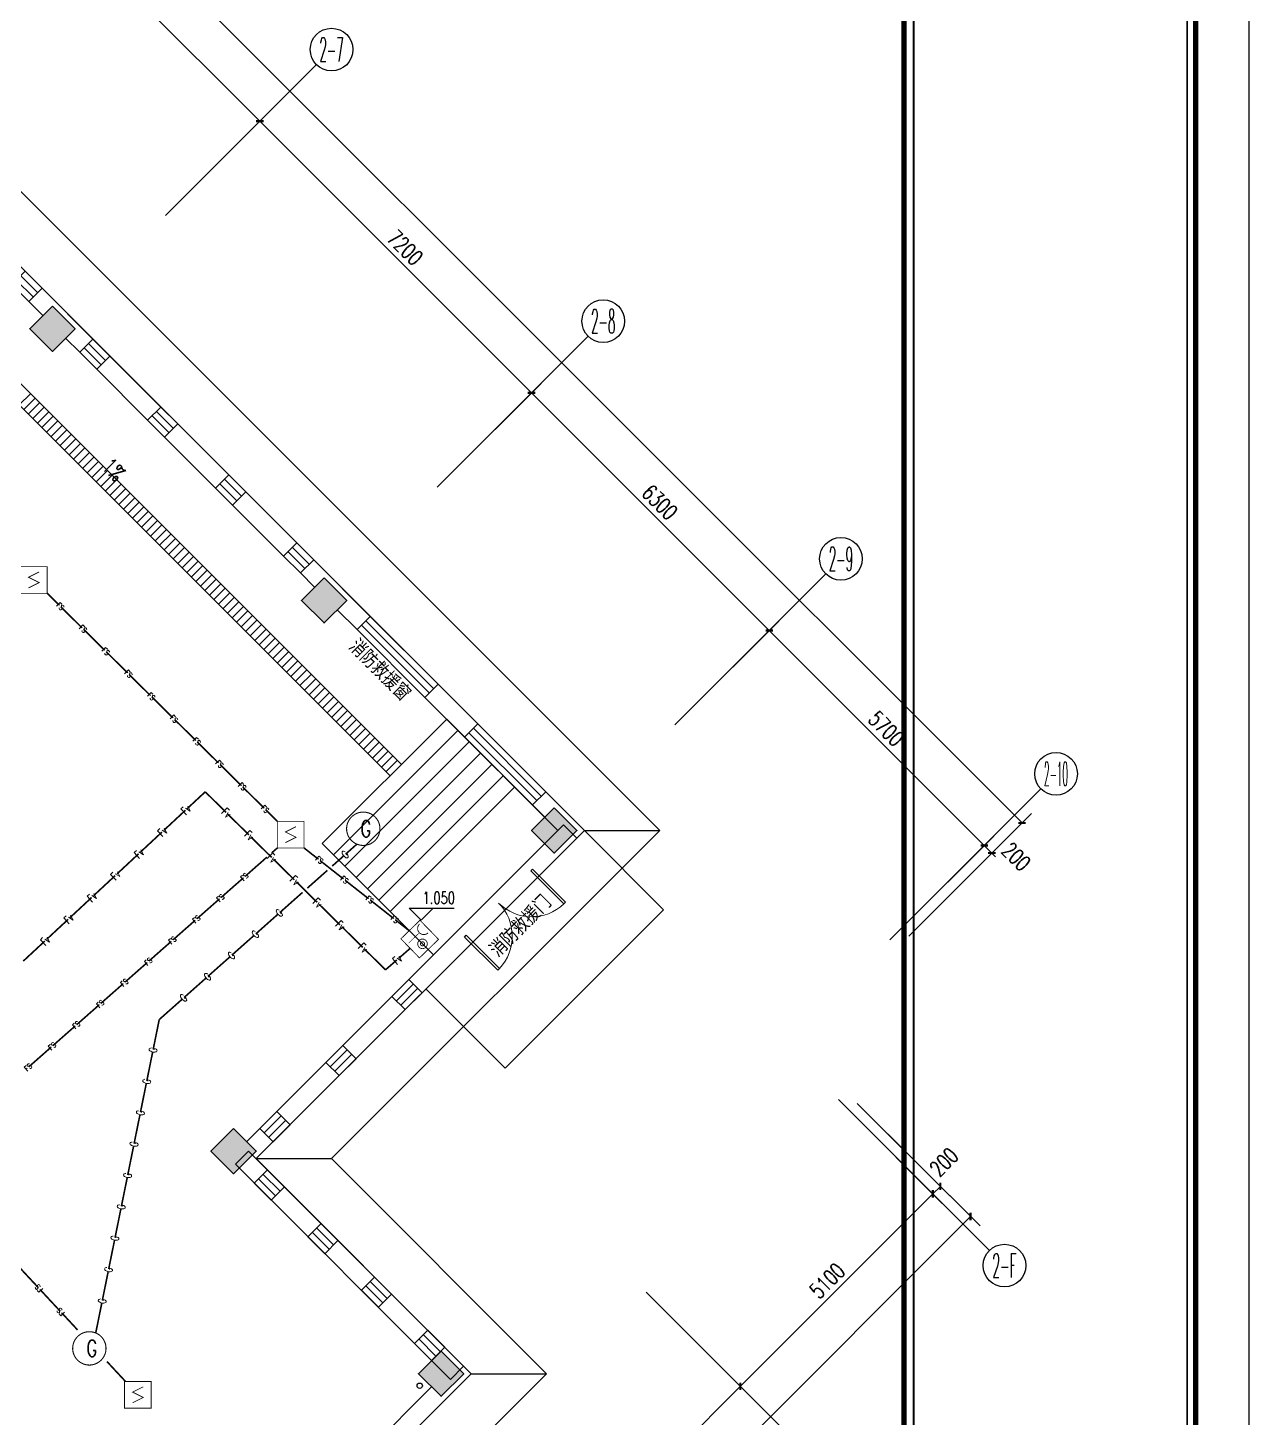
# Model space of a CAD drawing. Extents: x 815029915 to 815825525, y 579155098 to 579748855.
# Drawn here: x 815676449 to 815699339, y 579550612 to 579576674 of the extents above; entities that cross this region are included whole.
import ezdxf
from ezdxf.enums import TextEntityAlignment as Align

# ---------------------------------------------------------------- set-up
doc = ezdxf.new("R2010")
doc.units = 0
doc.header["$LTSCALE"] = 100
doc.header["$MEASUREMENT"] = 0
for name, color, linetype in [('AXIS', 3, 'Continuous'), ('AXIS_TEXT', 7, 'Continuous'), ('COLUMN', 9, 'Continuous'), ('DIM_ELEV', 3, 'Continuous'), ('DIM_SYMB', 3, 'Continuous'), ('E-TEXT-PLAN-DER', 7, 'Continuous'), ('GROUND', 2, 'Continuous'), ('PUB_TEXT', 7, 'Continuous'), ('STAIR', 2, 'Continuous'), ('T-EQUP-FIRE', 7, 'Continuous'), ('TK', 7, 'Continuous'), ('WALL', 9, 'Continuous'), ('WINDOW', 4, 'Continuous'), ('ZG-图框层', 4, 'Continuous'), ('zm', 1, 'Continuous'), ('电-弱电平面-线缆', 3, 'Continuous')]:
    doc.layers.add(name, color=color, linetype=linetype)
doc.layers.add('柱填充', color=9, linetype='Continuous', lineweight=18)
doc.layers.add('砼柱', color=2, linetype='Continuous', lineweight=35)
doc.styles.add('_TCH_AXIS', font='COMPLEX', dxfattribs={"bigfont": 'GBCBIG'})
doc.styles.add('_TCH_DIM', font='SIMPLEX', dxfattribs={"bigfont": 'GBCBIG'})
doc.styles.add('_TCH_DIM_T3', font='SIMPLEX', dxfattribs={"width": 0.705882, "bigfont": 'GBCBIG'})
doc.styles.add('COMPLEX', font='COMPLEX')
doc.styles.add('IDQSTYLE', font='txt.shx', dxfattribs={"width": 0.7, "bigfont": 'hztxt.shx'})
doc.styles.add('宋体-TK', font='', dxfattribs={"width": 0.8})
doc.styles.get('宋体-TK').set_extended_font_data('SimSun')
doc.linetypes.add('消防广播线路A', pattern='A,5.5,-0.25,["G",IDQSTYLE,S=1.5,R=0,X=-0.125,Y=-0.75],-0.25', length=6)
doc.linetypes.add('消防电话线路A', pattern='A,5.5,-0.25,["Fv",IDQSTYLE,S=1.5,R=0,X=-0.125,Y=-0.75],-0.25', length=6)
doc.linetypes.add('火灾报警信号线路', pattern='A,5.5,-0.25,["FS",IDQSTYLE,S=1,R=0,X=-0.125,Y=-0.5],-0.25', length=6)
doc.dimstyles.new('_TCH_ARCH-100', dxfattribs={"dimscale": 100, "dimtxt": 2.975, "dimasz": 1, "dimexe": 2.5, "dimexo": 3, "dimgap": 1, "dimtad": 1, "dimdec": 0, "dimzin": 0, "dimdsep": 46, "dimtxsty": '_TCH_DIM_T3', "dimblk": 'ARCHTICK', "dimcen": 0.09, "dimclrt": 7, "dimazin": 2, "dimtfac": 1, "dimtdec": 0, "dimtix": 1, "dimtmove": 2, "dimatfit": 3, "dimfxl": 0, "dimtolj": 1, "dimtzin": 0, "dimarcsym": 0})

# ---------------------------------------------------------------- blocks, each defined once
blk = doc.blocks.new('HC001221')
at = {"color": 0, "linetype": 'Continuous', "const_width": 0.2}
blk.add_lwpolyline([(2.21, -2.21, 0.198912), (3.12, 0, 0.198912), (2.21, 2.21, 0.198912), (0, 3.12, 0.198912), (-2.21, 2.21, 0.198912), (-3.13, 0, 0.198912), (-2.21, -2.21, 0.198912), (0, -3.13, 0.198912)], format="xyb", close=True, dxfattribs=at)
at = {"color": 0, "style": 'IDQSTYLE', "width": 0.7}
for tag, p in [('G', (-0.52, -1.56)), ('PSFHATT', (5.13, -3.13))]:
    blk.add_attdef(tag, p, '', height=3.12, dxfattribs=at)
blk = doc.blocks.new('HC001224')
at = {"color": 0, "linetype": 'Continuous', "const_width": 0.2}
blk.add_lwpolyline([(-3.125, 3.125), (3.125, 3.125), (3.125, -3.125), (-3.125, -3.125)], close=True, dxfattribs=at)
blk.add_lwpolyline([(1.25, 1.875), (-1.25, 0.625), (1.25, -0.625), (-1.25, -1.875)], dxfattribs=at)
at = {"color": 0, "style": 'IDQSTYLE', "width": 0.7}
blk.add_attdef('PSFHATT', (5.125, -3.125), '', height=2.5, dxfattribs=at)
blk = doc.blocks.new('HC001208')
at = {"color": 0, "linetype": 'Continuous', "const_width": 0.2}
blk.add_lwpolyline([(-3.12, 3.12), (3.12, 3.12), (3.12, -3.12), (-3.12, -3.12)], close=True, dxfattribs=at)
blk.add_lwpolyline([(-2.56, 2.42, 0.198912), (-2.14, 1.4, 0.198912), (-1.12, 0.98, 0.198912), (-0.1, 1.4, 0.198912), (0.32, 2.42)], format="xyb", dxfattribs=at)
at = {"color": 0, "linetype": 'Continuous', "const_width": 0.128}
blk.add_lwpolyline([(-1.12, 0.98), (-1.12, -2.52)], dxfattribs=at)
at = {"color": 0, "linetype": 'Continuous', "const_width": 0.2}
for points in [[(2.38, -0.31, 1), (0.14, -0.31, 1)], [(0.78, -0.31, 1), (1.74, -0.31, 1)]]:
    blk.add_lwpolyline(points, format="xyb", close=True, dxfattribs=at)
at = {"layer": 'E-TEXT-PLAN-DER', "color": 0, "style": 'IDQSTYLE', "width": 0.7}
blk.add_attdef('PSFHATT', (5.12, -3.12), '', height=2.5, dxfattribs=at)
blk = doc.blocks.new('CCIAD-TK-A0-图签')
at = {"layer": 'TK', "const_width": 1}
blk.add_lwpolyline([(1124.29, 10.46), (1124.29, 831)], dxfattribs=at)
at = {"layer": 'TK'}
blk.add_lwpolyline([(1124.29, 10.46), (1179, 10.46), (1179, 831)], dxfattribs=at)
at = {"layer": 'TK', "const_width": 0.347}
blk.add_lwpolyline([(1126.12, 756.84), (1177.39, 756.84), (1177.39, 189.94), (1126.12, 189.94)], close=True, dxfattribs=at)
blk = doc.blocks.new('$TCHSYS$WIN2D')
for p, q in [((-0.5, 0.5), (0.5, 0.5)), ((-0.5, 0.5), (-0.5, -0.5)), ((0.5, 0.5), (0.5, -0.5)), ((0.5, 0.167), (-0.5, 0.167)), ((0.5, -0.167), (-0.5, -0.167)), ((-0.5, -0.5), (0.5, -0.5))]:
    blk.add_line(p, q)
blk = doc.blocks.new('$DorLib2D$00000002')
for p, q in [((-0.5, 0), (-0.5, 0.4875)), ((-0.475, 0.4875), (-0.5, 0.4875)), ((-0.475, 0), (-0.475, 0.4875)), ((0.475, 0), (0.475, 0.4875)), ((0.475, 0.4875), (0.5, 0.4875)), ((0.5, 0), (0.5, 0.4875)), ((-0.5, 0), (-0.475, 0)), ((0.5, 0), (0.475, 0))]:
    blk.add_line(p, q)
at = {"lineweight": 13}
for centre, start, end in [((-0.4875, 0), 0, 88.53072), ((0.4875, 0), 91.46928, 180)]:
    blk.add_arc(centre, 0.4875, start, end, dxfattribs=at)
blk = doc.blocks.new('_AXISO')
blk.add_circle((0, 0), 0.5)
at = {"layer": 'AXIS_TEXT', "style": 'COMPLEX', "width": 1.041667}
blk.add_attdef('A', text='', height=0.56, dxfattribs=at).set_placement((-0.25, -0.28), (0.25, -0.28), align=Align.FIT)
blk = doc.blocks.new('_ArchTick')
at = {"color": 0, "linetype": 'ByBlock', "const_width": 0.4}
blk.add_lwpolyline([(-0.5, -0.5), (0.5, 0.5)], dxfattribs=at)
blk = doc.blocks.new('*D474')
at = {"layer": 'AXIS', "color": 0, "lineweight": -2, "transparency": 16777216}
for p, q in [((815655484, 579597126), (815657782, 579599424)), ((815657605, 579599247), (815695082, 579561770)), ((815692961, 579559649), (815695259, 579561947))]:
    blk.add_line(p, q, dxfattribs=at)
at = {"layer": 'Defpoints', "color": 0, "transparency": 16777216}
for p in [(815655272, 579596914), (815695082, 579561770), (815692749, 579559437)]:
    blk.add_point(p, dxfattribs=at)
at = {"layer": 'AXIS', "color": 0, "lineweight": -2, "transparency": 16777216, "xscale": 100, "yscale": 100, "zscale": 100}
for p, rotation in [((815657605, 579599247), 135.0000000001822), ((815695082, 579561770), 315.0000000001822)]:
    blk.add_blockref('_ArchTick', p, dxfattribs=dict(at, rotation=rotation))
at = {"layer": 'AXIS', "color": 7, "transparency": 16777216, "insert": (815676520, 579580685), "char_height": 297.5, "attachment_point": 5, "rotation": 315, "style": '_TCH_DIM_T3'}
blk.add_mtext('\\A1;53000', dxfattribs=at)
blk = doc.blocks.new('*D483')
at = {"layer": 'AXIS', "color": 0, "lineweight": -2, "transparency": 16777216}
for p, q in [((815674152, 579578458), (815675884, 579580190)), ((815675707, 579580014), (815680799, 579574923)), ((815679243, 579573367), (815680975, 579575099))]:
    blk.add_line(p, q, dxfattribs=at)
at = {"layer": 'Defpoints', "color": 0, "transparency": 16777216}
for p in [(815673940, 579578246), (815680799, 579574923), (815679031, 579573155)]:
    blk.add_point(p, dxfattribs=at)
at = {"layer": 'AXIS', "color": 0, "lineweight": -2, "transparency": 16777216, "xscale": 100, "yscale": 100, "zscale": 100}
for p, rotation in [((815675707, 579580014), 135.0000000006708), ((815680799, 579574923), 315.0000000006708)]:
    blk.add_blockref('_ArchTick', p, dxfattribs=dict(at, rotation=rotation))
at = {"layer": 'AXIS', "color": 7, "transparency": 16777216, "insert": (815678429, 579577644), "char_height": 297.5, "attachment_point": 5, "rotation": 315, "style": '_TCH_DIM_T3'}
blk.add_mtext('\\A1;7200', dxfattribs=at)
blk = doc.blocks.new('*D484')
at = {"layer": 'AXIS', "color": 0, "lineweight": -2, "transparency": 16777216}
for p, q in [((815679243, 579573367), (815680975, 579575099)), ((815680799, 579574923), (815685890, 579569831)), ((815684334, 579568276), (815686067, 579570008))]:
    blk.add_line(p, q, dxfattribs=at)
at = {"layer": 'Defpoints', "color": 0, "transparency": 16777216}
for p in [(815679031, 579573155), (815685890, 579569831), (815684122, 579568064)]:
    blk.add_point(p, dxfattribs=at)
at = {"layer": 'AXIS', "color": 0, "lineweight": -2, "transparency": 16777216, "xscale": 100, "yscale": 100, "zscale": 100}
for p, rotation in [((815680799, 579574923), 135), ((815685890, 579569831), 315)]:
    blk.add_blockref('_ArchTick', p, dxfattribs=dict(at, rotation=rotation))
at = {"layer": 'AXIS', "color": 7, "transparency": 16777216, "insert": (815683520, 579572553), "char_height": 297.5, "attachment_point": 5, "rotation": 315, "style": '_TCH_DIM_T3'}
blk.add_mtext('\\A1;7200', dxfattribs=at)
blk = doc.blocks.new('*D485')
at = {"layer": 'AXIS', "color": 0, "lineweight": -2, "transparency": 16777216}
for p, q in [((815684334, 579568276), (815686067, 579570008)), ((815685890, 579569831), (815690345, 579565377)), ((815688789, 579563821), (815690521, 579565553))]:
    blk.add_line(p, q, dxfattribs=at)
at = {"layer": 'Defpoints', "color": 0, "transparency": 16777216}
for p in [(815684122, 579568064), (815690345, 579565377), (815688577, 579563609)]:
    blk.add_point(p, dxfattribs=at)
at = {"layer": 'AXIS', "color": 0, "lineweight": -2, "transparency": 16777216, "xscale": 100, "yscale": 100, "zscale": 100}
for p, rotation in [((815685890, 579569831), 135), ((815690345, 579565377), 315)]:
    blk.add_blockref('_ArchTick', p, dxfattribs=dict(at, rotation=rotation))
at = {"layer": 'AXIS', "color": 7, "transparency": 16777216, "insert": (815688293, 579567780), "char_height": 297.5, "attachment_point": 5, "rotation": 315, "style": '_TCH_DIM_T3'}
blk.add_mtext('\\A1;6300', dxfattribs=at)
blk = doc.blocks.new('*D486')
at = {"layer": 'AXIS', "color": 0, "lineweight": -2, "transparency": 16777216}
for p, q in [((815688789, 579563821), (815690521, 579565553)), ((815690345, 579565377), (815694375, 579561346)), ((815692819, 579559790), (815694552, 579561523))]:
    blk.add_line(p, q, dxfattribs=at)
at = {"layer": 'Defpoints', "color": 0, "transparency": 16777216}
for p in [(815688577, 579563609), (815694375, 579561346), (815692607, 579559578)]:
    blk.add_point(p, dxfattribs=at)
at = {"layer": 'AXIS', "color": 0, "lineweight": -2, "transparency": 16777216, "xscale": 100, "yscale": 100, "zscale": 100}
for p, rotation in [((815690345, 579565377), 135), ((815694375, 579561346), 315)]:
    blk.add_blockref('_ArchTick', p, dxfattribs=dict(at, rotation=rotation))
at = {"layer": 'AXIS', "color": 7, "transparency": 16777216, "insert": (815692536, 579563537), "char_height": 297.5, "attachment_point": 5, "rotation": 315, "style": '_TCH_DIM_T3'}
blk.add_mtext('\\A1;5700', dxfattribs=at)
blk = doc.blocks.new('*D487')
at = {"layer": 'AXIS', "color": 0, "lineweight": -2, "transparency": 16777216}
for p, q in [((815692819, 579559790), (815694552, 579561523)), ((815694375, 579561346), (815694304, 579561417)), ((815692961, 579559649), (815694693, 579561381)), ((815694375, 579561346), (815694516, 579561205)), ((815694516, 579561205), (815694587, 579561134))]:
    blk.add_line(p, q, dxfattribs=at)
at = {"layer": 'Defpoints', "color": 0, "transparency": 16777216}
for p in [(815694516, 579561205), (815692607, 579559578), (815692749, 579559437)]:
    blk.add_point(p, dxfattribs=at)
at = {"layer": 'AXIS', "color": 0, "lineweight": -2, "transparency": 16777216, "xscale": 100, "yscale": 100, "zscale": 100}
for p, rotation in [((815694375, 579561346), 315), ((815694516, 579561205), 135)]:
    blk.add_blockref('_ArchTick', p, dxfattribs=dict(at, rotation=rotation))
at = {"layer": 'AXIS', "color": 7, "transparency": 16777216, "insert": (815694973, 579561137), "char_height": 297.5, "attachment_point": 5, "rotation": 315, "style": '_TCH_DIM_T3'}
blk.add_mtext('\\A1;200', dxfattribs=at)
blk = doc.blocks.new('*D488')
at = {"layer": 'AXIS', "color": 0, "lineweight": -2, "transparency": 16777216}
for p, q in [((815691995, 579556513), (815694294, 579554215)), ((815679197, 579539472), (815694117, 579554392)), ((815677075, 579541593), (815679374, 579539295))]:
    blk.add_line(p, q, dxfattribs=at)
at = {"layer": 'Defpoints', "color": 0, "transparency": 16777216}
for p in [(815691783, 579556725), (815694117, 579554392), (815676863, 579541805)]:
    blk.add_point(p, dxfattribs=at)
at = {"layer": 'AXIS', "color": 0, "lineweight": -2, "transparency": 16777216, "xscale": 100, "yscale": 100, "zscale": 100}
for p, rotation in [((815694117, 579554392), 44.99999999977111), ((815679197, 579539472), 224.9999999997711)]:
    blk.add_blockref('_ArchTick', p, dxfattribs=dict(at, rotation=rotation))
at = {"layer": 'AXIS', "color": 7, "transparency": 16777216, "insert": (815686481, 579547108), "char_height": 297.5, "attachment_point": 5, "rotation": 45, "style": '_TCH_DIM_T3'}
blk.add_mtext('\\A1;21100', dxfattribs=at)
blk = doc.blocks.new('*D493')
at = {"layer": 'AXIS', "color": 0, "lineweight": -2, "transparency": 16777216}
for p, q in [((815688248, 579552765), (815689980, 579551033)), ((815687258, 579548664), (815689803, 579551210)), ((815685702, 579550220), (815687435, 579548487))]:
    blk.add_line(p, q, dxfattribs=at)
at = {"layer": 'Defpoints', "color": 0, "transparency": 16777216}
for p in [(815688036, 579552978), (815689803, 579551210), (815685490, 579550432)]:
    blk.add_point(p, dxfattribs=at)
at = {"layer": 'AXIS', "color": 0, "lineweight": -2, "transparency": 16777216, "xscale": 100, "yscale": 100, "zscale": 100}
for p, rotation in [((815689803, 579551210), 45), ((815687258, 579548664), 225)]:
    blk.add_blockref('_ArchTick', p, dxfattribs=dict(at, rotation=rotation))
at = {"layer": 'AXIS', "color": 7, "transparency": 16777216, "insert": (815688355, 579550113), "char_height": 297.5, "attachment_point": 5, "rotation": 45, "style": '_TCH_DIM_T3'}
blk.add_mtext('\\A1;3600', dxfattribs=at)
blk = doc.blocks.new('*D494')
at = {"layer": 'AXIS', "color": 0, "lineweight": -2, "transparency": 16777216}
for p, q in [((815691854, 579556372), (815693586, 579554639)), ((815689803, 579551210), (815693410, 579554816)), ((815688248, 579552765), (815689980, 579551033))]:
    blk.add_line(p, q, dxfattribs=at)
at = {"layer": 'Defpoints', "color": 0, "transparency": 16777216}
for p in [(815691642, 579556584), (815693410, 579554816), (815688036, 579552978)]:
    blk.add_point(p, dxfattribs=at)
at = {"layer": 'AXIS', "color": 0, "lineweight": -2, "transparency": 16777216, "xscale": 100, "yscale": 100, "zscale": 100}
for p, rotation in [((815693410, 579554816), 45), ((815689803, 579551210), 225)]:
    blk.add_blockref('_ArchTick', p, dxfattribs=dict(at, rotation=rotation))
at = {"layer": 'AXIS', "color": 7, "transparency": 16777216, "insert": (815691431, 579553189), "char_height": 297.5, "attachment_point": 5, "rotation": 45, "style": '_TCH_DIM_T3'}
blk.add_mtext('\\A1;5100', dxfattribs=at)
blk = doc.blocks.new('*D495')
at = {"layer": 'AXIS', "color": 0, "lineweight": -2, "transparency": 16777216}
for p, q in [((815691995, 579556513), (815693728, 579554781)), ((815691854, 579556372), (815693586, 579554639)), ((815693410, 579554816), (815693551, 579554958))]:
    blk.add_line(p, q, dxfattribs=at)
at = {"layer": 'Defpoints', "color": 0, "transparency": 16777216}
for p in [(815691783, 579556725), (815691642, 579556584), (815693551, 579554958)]:
    blk.add_point(p, dxfattribs=at)
at = {"layer": 'AXIS', "color": 0, "lineweight": -2, "transparency": 16777216, "xscale": 100, "yscale": 100, "zscale": 100}
for p, rotation in [((815693410, 579554816), 225), ((815693551, 579554958), 45)]:
    blk.add_blockref('_ArchTick', p, dxfattribs=dict(at, rotation=rotation))
at = {"layer": 'AXIS', "color": 7, "transparency": 16777216, "insert": (815693618, 579555414), "char_height": 297.5, "attachment_point": 5, "rotation": 45, "style": '_TCH_DIM_T3'}
blk.add_mtext('\\A1;200', dxfattribs=at)
blk = doc.blocks.new('ll')
at = {"layer": 'ZG-图框层'}
blk.add_lwpolyline([(815136770, 579524220), (815255670, 579524220), (815255670, 579608320), (815136770, 579608320)], close=True, dxfattribs=at)

msp = doc.modelspace()

# ---------------------------------------------------------------- hatches: boundary and pattern name
at = {"layer": '柱填充', "lineweight": 18}
for points in [[(815676910.4, 579571457.7), (815676486.1, 579571033.4), (815676910.4, 579570609.2), (815677334.7, 579571033.4)], [(815682001.6, 579566366.5), (815681577.3, 579565942.3), (815682001.6, 579565518), (815682425.8, 579565942.3)], [(815686314.9, 579562053.2), (815685890.6, 579561628.9), (815686314.9, 579561204.6), (815686739.2, 579561628.9)], [(815680304.5, 579556042.8), (815679880.2, 579555618.5), (815680304.5, 579555194.2), (815680728.8, 579555618.5)], [(815684193.6, 579551870.8), (815683769.3, 579551446.6), (815684193.6, 579551022.3), (815684617.9, 579551446.6)]]:
    msp.add_hatch(color=250, dxfattribs=at).paths.add_polyline_path(points)

# ---------------------------------------------------------------- linework, layer by layer
for p, q in [((815686879.7, 579561628.9), (815661777.4, 579586731.2)), ((815683450.2, 579562866.3), (815672596.1, 579573720.4)), ((815672384, 579573508.3), (815683238.1, 579562654.2)), ((815683238.1, 579562654.2), (815683450.2, 579562866.3)), ((815680727.9, 579555477.1), (815686879.7, 579561628.9)), ((815684758.4, 579551446.6), (815680727.9, 579555477.1)), ((815675990.2, 579542678.4), (815684758.4, 579551446.6))]:
    msp.add_line(p, q)
at = {"color": 252, "linetype": 'Continuous'}
for p, q in [((815676288.3, 579569604), (815676500.5, 579569816.1)), ((815676373.2, 579569519.1), (815676585.3, 579569731.2)), ((815676458.1, 579569434.2), (815676670.2, 579569646.4)), ((815676542.9, 579569349.4), (815676755, 579569561.5)), ((815676627.8, 579569264.5), (815676839.9, 579569476.7)), ((815676712.6, 579569179.7), (815676924.7, 579569391.8)), ((815676797.5, 579569094.8), (815677009.6, 579569307)), ((815676882.3, 579569010), (815677094.4, 579569222.1)), ((815676967.2, 579568925.1), (815677179.3, 579569137.3)), ((815677052, 579568840.3), (815677264.2, 579569052.4)), ((815677136.9, 579568755.4), (815677349, 579568967.6)), ((815677221.7, 579568670.6), (815677433.9, 579568882.7)), ((815677306.6, 579568585.7), (815677518.7, 579568797.9)), ((815677391.4, 579568500.9), (815677603.6, 579568713)), ((815677476.3, 579568416), (815677688.4, 579568628.1)), ((815677561.1, 579568331.2), (815677773.3, 579568543.3)), ((815677646, 579568246.3), (815677858.1, 579568458.4)), ((815677730.8, 579568161.5), (815677943, 579568373.6)), ((815677815.7, 579568076.6), (815678027.8, 579568288.7)), ((815677900.6, 579567991.7), (815678112.7, 579568203.9)), ((815677985.4, 579567906.9), (815678197.5, 579568119)), ((815678070.3, 579567822), (815678282.4, 579568034.2)), ((815678155.1, 579567737.2), (815678367.2, 579567949.3)), ((815678240, 579567652.3), (815678452.1, 579567864.5)), ((815678324.8, 579567567.5), (815678536.9, 579567779.6)), ((815678409.7, 579567482.6), (815678621.8, 579567694.8)), ((815678494.5, 579567397.8), (815678706.7, 579567609.9)), ((815678579.4, 579567312.9), (815678791.5, 579567525.1)), ((815678664.2, 579567228.1), (815678876.4, 579567440.2)), ((815678749.1, 579567143.2), (815678961.2, 579567355.4)), ((815678833.9, 579567058.4), (815679046.1, 579567270.5)), ((815678918.8, 579566973.5), (815679130.9, 579567185.6)), ((815679003.6, 579566888.7), (815679215.8, 579567100.8)), ((815679088.5, 579566803.8), (815679300.6, 579567015.9)), ((815679173.3, 579566719), (815679385.5, 579566931.1)), ((815679258.2, 579566634.1), (815679470.3, 579566846.2)), ((815679343, 579566549.3), (815679555.2, 579566761.4)), ((815679427.9, 579566464.4), (815679640, 579566676.5)), ((815679512.8, 579566379.5), (815679724.9, 579566591.7)), ((815679597.6, 579566294.7), (815679809.7, 579566506.8)), ((815679682.5, 579566209.8), (815679894.6, 579566422)), ((815679767.3, 579566125), (815679979.4, 579566337.1)), ((815679852.2, 579566040.1), (815680064.3, 579566252.3)), ((815679937, 579565955.3), (815680149.2, 579566167.4)), ((815680021.9, 579565870.4), (815680234, 579566082.6)), ((815680106.7, 579565785.6), (815680318.9, 579565997.7)), ((815680191.6, 579565700.7), (815680403.7, 579565912.9)), ((815680276.4, 579565615.9), (815680488.6, 579565828)), ((815680361.3, 579565531), (815680573.4, 579565743.1)), ((815680446.1, 579565446.2), (815680658.3, 579565658.3)), ((815680531, 579565361.3), (815680743.1, 579565573.4)), ((815680615.8, 579565276.5), (815680828, 579565488.6)), ((815680700.7, 579565191.6), (815680912.8, 579565403.7)), ((815680785.5, 579565106.8), (815680997.7, 579565318.9)), ((815680870.4, 579565021.9), (815681082.5, 579565234)), ((815680955.3, 579564937), (815681167.4, 579565149.2)), ((815681040.1, 579564852.2), (815681252.2, 579565064.3)), ((815681125, 579564767.3), (815681337.1, 579564979.5)), ((815681209.8, 579564682.5), (815681421.9, 579564894.6)), ((815681294.7, 579564597.6), (815681506.8, 579564809.8)), ((815681379.5, 579564512.8), (815681591.6, 579564724.9)), ((815681464.4, 579564427.9), (815681676.5, 579564640.1)), ((815681549.2, 579564343.1), (815681761.4, 579564555.2)), ((815681634.1, 579564258.2), (815681846.2, 579564470.4)), ((815681718.9, 579564173.4), (815681931.1, 579564385.5)), ((815681803.8, 579564088.5), (815682015.9, 579564300.7)), ((815681888.6, 579564003.7), (815682100.8, 579564215.8)), ((815681973.5, 579563918.8), (815682185.6, 579564130.9)), ((815682058.3, 579563834), (815682270.5, 579564046.1)), ((815682143.2, 579563749.1), (815682355.3, 579563961.2)), ((815682228, 579563664.3), (815682440.2, 579563876.4)), ((815682312.9, 579563579.4), (815682525, 579563791.5)), ((815682397.8, 579563494.5), (815682609.9, 579563706.7)), ((815682482.6, 579563409.7), (815682694.7, 579563621.8)), ((815682567.5, 579563324.8), (815682779.6, 579563537)), ((815682652.3, 579563240), (815682864.4, 579563452.1)), ((815682737.2, 579563155.1), (815682949.3, 579563367.3)), ((815682822, 579563070.3), (815683034.1, 579563282.4)), ((815682906.9, 579562985.4), (815683119, 579563197.6)), ((815682991.7, 579562900.6), (815683203.9, 579563112.7)), ((815683076.6, 579562815.7), (815683288.7, 579563027.9)), ((815683161.4, 579562730.9), (815683373.6, 579562943))]:
    msp.add_line(p, q, dxfattribs=at)
at = {"color": 2}
for p, q in [((815684298.7, 579563714.9), (815681965.3, 579561381.4)), ((815684510.9, 579563502.7), (815682177.4, 579561169.3)), ((815686384.7, 579561628.9), (815684298.7, 579563714.9)), ((815684723, 579563290.6), (815682389.6, 579560957.2)), ((815684935.1, 579563078.5), (815682601.7, 579560745)), ((815685147.3, 579562866.3), (815682813.8, 579560532.9)), ((815685359.4, 579562654.2), (815683026, 579560320.8)), ((815685571.5, 579562442.1), (815683238.1, 579560108.6)), ((815684051.3, 579559295.5), (815681965.3, 579561381.4))]:
    msp.add_line(p, q, dxfattribs=at)
msp.add_circle((815683792.8, 579551219.8), 50)
at = {"layer": 'AXIS'}
for p, q in [((815679030.8, 579573154.8), (815681859.2, 579575983.2)), ((815684122, 579568063.6), (815686950.4, 579570892)), ((815688576.7, 579563608.8), (815691405.2, 579566437.2)), ((815692607.2, 579559578.3), (815695435.7, 579562406.7)), ((815691641.9, 579556583.9), (815694470.3, 579553755.4)), ((815688035.6, 579552977.6), (815690864.1, 579550149.2))]:
    msp.add_line(p, q, dxfattribs=at)
at = {"layer": 'COLUMN'}
for points in [[(815676910.4, 579570609.2), (815677334.7, 579571033.4), (815676910.4, 579571457.7), (815676486.1, 579571033.4)], [(815682001.6, 579565518), (815682425.8, 579565942.3), (815682001.6, 579566366.5), (815681577.3, 579565942.3)], [(815686314.9, 579561204.6), (815686739.2, 579561628.9), (815686314.9, 579562053.2), (815685890.6, 579561628.9)], [(815680304.5, 579555194.2), (815680728.8, 579555618.5), (815680304.5, 579556042.8), (815679880.2, 579555618.5)], [(815684193.6, 579551022.3), (815684617.9, 579551446.6), (815684193.6, 579551870.8), (815683769.3, 579551446.6)]]:
    msp.add_lwpolyline(points, close=True, dxfattribs=at)
at = {"layer": 'DIM_ELEV'}
for p, q in [((815683823.3, 579559949.8), (815683598.3, 579560174.8)), ((815683598.3, 579560174.8), (815684439.5, 579560174.8)), ((815683823.3, 579559949.8), (815684048.3, 579560174.8))]:
    msp.add_line(p, q, dxfattribs=at)
at = {"layer": 'DIM_SYMB'}
msp.add_lwpolyline([(815682764.1, 579563302.4, 0, 0, 0), (815672985.2, 579573135.1, 0, 80, 0), (815673196.8, 579572922.4, 0, 0, 0)], format="xyseb", dxfattribs=at)
at = {"layer": 'GROUND'}
for p, q in [((815686879.7, 579561628.9), (815688293.9, 579561628.9)), ((815680727.9, 579555477.1), (815682142.1, 579555477.1)), ((815684758.4, 579551446.6), (815686172.6, 579551446.6))]:
    msp.add_line(p, q, dxfattribs=at)
for points in [[(815648966.8, 579572954.6), (815668141.4, 579553780), (815665807.9, 579551446.6), (815675990.2, 579541264.2), (815686172.6, 579551446.6), (815682142.1, 579555477.1), (815688293.9, 579561628.9), (815661777.4, 579588145.4), (815658171.1, 579584539.2)], [(815647966.8, 579575368.8), (815669555.6, 579553780), (815667222.1, 579551446.6), (815675990.2, 579542678.4), (815684758.4, 579551446.6), (815680727.9, 579555477.1), (815686879.7, 579561628.9), (815661777.4, 579586731.2), (815658171.1, 579583125)]]:
    msp.add_lwpolyline(points, dxfattribs=at)
at = {"layer": 'STAIR'}
for p, q in [((815688364.6, 579560144), (815686879.7, 579561628.9)), ((815685394.8, 579557174.1), (815688364.6, 579560144)), ((815683909.8, 579558659.1), (815685394.8, 579557174.1))]:
    msp.add_line(p, q, dxfattribs=at)
at = {"layer": 'WALL'}
for p, q in [((815676715, 579571793.6), (815677669.6, 579570839)), ((815676467.5, 579571546.1), (815676733.2, 579571280.5)), ((815677157.4, 579570856.2), (815677422.1, 579570591.5)), ((815677987.8, 579570520.8), (815678942.4, 579569566.2)), ((815677740.3, 579570273.3), (815678694.9, 579569318.7)), ((815679260.6, 579569248), (815680215.2, 579568293.4)), ((815679013.1, 579569000.5), (815679967.7, 579568045.9)), ((815680533.4, 579567975.2), (815681488, 579567020.6)), ((815680285.9, 579567727.7), (815681240.5, 579566773.1)), ((815681806.2, 579566702.4), (815682866.9, 579565641.7)), ((815681558.7, 579566454.9), (815681824.3, 579566189.3)), ((815682248.6, 579565765), (815682619.4, 579565394.3)), ((815684139.6, 579564369), (815684882.1, 579563626.5)), ((815683892.2, 579564121.5), (815684634.6, 579563379)), ((815686154.9, 579562353.7), (815686879.7, 579561628.9)), ((815685907.4, 579562106.2), (815686137.7, 579561875.9)), ((815686490.8, 579561735), (815680551.5, 579555795.7)), ((815686738.3, 579561487.5), (815686490.8, 579561735)), ((815686738.3, 579561487.5), (815680727.9, 579555477.1)), ((815680586.4, 579555618.5), (815680338.9, 579555371)), ((815680586.4, 579555618.5), (815684616.9, 579551588)), ((815680338.9, 579555371), (815684369.5, 579551340.5)), ((815684616.9, 579551588), (815684369.5, 579551340.5)), ((815684758.4, 579551446.6), (815679526, 579546214.2)), ((815684016.4, 579551199.5), (815679278.5, 579546461.7))]:
    msp.add_line(p, q, dxfattribs=at)
for points in [[(815676715, 579571793.6), (815676467.5, 579571546.1)], [(815677669.6, 579570839), (815677422.1, 579570591.5)], [(815677987.8, 579570520.8), (815677740.3, 579570273.3)], [(815678942.4, 579569566.2), (815678694.9, 579569318.7)], [(815679260.6, 579569248), (815679013.1, 579569000.5)], [(815680215.2, 579568293.4), (815679967.7, 579568045.9)], [(815680533.4, 579567975.2), (815680285.9, 579567727.7)], [(815681488, 579567020.6), (815681240.5, 579566773.1)], [(815681806.2, 579566702.4), (815681558.7, 579566454.9)], [(815682866.9, 579565641.7), (815682619.4, 579565394.3)], [(815684139.6, 579564369), (815683892.2, 579564121.5)], [(815684882.1, 579563626.5), (815684634.6, 579563379)], [(815686154.9, 579562353.7), (815685907.4, 579562106.2)]]:
    msp.add_lwpolyline(points, dxfattribs=at)
at = {"layer": 'ZG-图框层'}
msp.add_lwpolyline([(815580438.8, 579529537.2), (815699338.8, 579529537.2), (815699338.8, 579613637.2), (815580438.8, 579613637.2)], close=True, dxfattribs=at)
at = {"layer": 'ZG-图框层', "const_width": 100}
msp.add_lwpolyline([(815582938.8, 579530537.2), (815698338.8, 579530537.2), (815698338.8, 579612637.2), (815582938.8, 579612637.2)], close=True, dxfattribs=at)
at = {"layer": '电-弱电平面-线缆', "color": 6, "linetype": 'Continuous', "const_width": 30}
for points in [[(815676811.2, 579566074.7), (815677032.3, 579565855.6)], [(815677067.9, 579565820.5), (815677458.6, 579565433.4)], [(815677494.1, 579565398.2), (815677884.9, 579565011.2)], [(815677920.4, 579564976), (815678311.2, 579564588.9)], [(815678346.7, 579564553.7), (815678737.4, 579564166.7)], [(815678773, 579564131.5), (815679163.7, 579563744.4)], [(815679199.2, 579563709.2), (815679590, 579563322.2)], [(815679625.5, 579563287), (815680016.3, 579562899.9)], [(815680051.8, 579562864.7), (815680442.5, 579562477.7)], [(815680478.1, 579562442.5), (815680868.8, 579562055.4)], [(815680904.3, 579562020.3), (815681125.5, 579561801.2)], [(815680519.7, 579560767.5), (815680928.9, 579561128)], [(815681019.2, 579561207.5), (815681125.5, 579561301.2)], [(815681625.5, 579561301.2), (815681884, 579561097.7)], [(815681923.3, 579561066.8), (815682355.5, 579560726.7)], [(815680069.5, 579560370.9), (815680482.2, 579560734.5)], [(815682394.8, 579560695.8), (815682827.1, 579560355.7)], [(815679619.2, 579559974.3), (815680031.9, 579560337.9)], [(815682866.4, 579560324.8), (815683298.6, 579559984.6)], [(815679169, 579559577.7), (815679581.7, 579559941.3)], [(815683337.9, 579559953.7), (815683596.4, 579559750.3)], [(815678718.8, 579559181.2), (815679131.5, 579559544.7)], [(815678268.5, 579558784.6), (815678681.2, 579559148.1)], [(815677818.3, 579558388), (815678231, 579558751.5)], [(815677368.1, 579557991.4), (815677780.8, 579558354.9)], [(815676917.8, 579557594.8), (815677330.5, 579557958.3)], [(815676467.6, 579557198.2), (815676880.3, 579557561.7)], [(815676647.5, 579553056.8), (815676273.1, 579553459.7)], [(815677055.9, 579552617.2), (815676681.5, 579553020.1)], [(815677381.8, 579552266.5), (815677090, 579552580.6)], [(815678279.5, 579551300.4), (815677932.4, 579551673.9)]]:
    msp.add_lwpolyline(points, dxfattribs=at)
at = {"layer": '电-弱电平面-线缆', "color": 10, "linetype": 'Continuous', "const_width": 30}
for points in [[(815679439.6, 579562041.7), (815679774.1, 579562352.9)], [(815679774.1, 579562352.9), (815680164.8, 579561967)], [(815679000.3, 579561633), (815679403, 579562007.7)], [(815680200.4, 579561931.9), (815680591.7, 579561545.4)], [(815678561, 579561224.4), (815678963.7, 579561599)], [(815680627.3, 579561510.3), (815681018.6, 579561123.8)], [(815678121.7, 579560815.7), (815678524.4, 579561190.3)], [(815681054.2, 579561088.7), (815681445.5, 579560702.2)], [(815677682.4, 579560407), (815678085.1, 579560781.6)], [(815681481.1, 579560667.1), (815681872.4, 579560280.6)], [(815677243.1, 579559998.3), (815677645.8, 579560373)], [(815681907.9, 579560245.5), (815682299.3, 579559859)], [(815676803.8, 579559589.7), (815677206.5, 579559964.3)], [(815682334.8, 579559823.8), (815682726.2, 579559437.4)], [(815676364.5, 579559181), (815676767.2, 579559555.6)], [(815682761.7, 579559402.2), (815683152.4, 579559016.4)], [(815683402.2, 579559234), (815683614.2, 579559418.7)], [(815683152.4, 579559016.4), (815683364.5, 579559201.1)]]:
    msp.add_lwpolyline(points, dxfattribs=at)
at = {"layer": '电-弱电平面-线缆', "color": 51, "linetype": 'Continuous', "const_width": 30}
for points in [[(815682403.9, 579561183.8), (815682616.6, 579561372.6)], [(815682153.8, 579560961.8), (815682366.5, 579561150.6)], [(815681687.3, 579560547.7), (815682062.7, 579560880.8)], [(815681170.8, 579560089.2), (815681597.4, 579560467.8)], [(815680722, 579559690.9), (815681133.4, 579560056)], [(815680273.3, 579559292.6), (815680684.6, 579559657.7)], [(815679824.6, 579558894.3), (815680235.9, 579559259.4)], [(815679375.8, 579558496), (815679787.2, 579558861.1)], [(815678911.8, 579558084.1), (815679338.5, 579558462.8)], [(815678798.3, 579557523.7), (815678911.8, 579558084.1)], [(815678679.2, 579556935.7), (815678788.4, 579557474.7)], [(815678560.1, 579556347.6), (815678669.3, 579556886.7)], [(815678440.9, 579555759.6), (815678550.1, 579556298.6)], [(815678321.8, 579555171.5), (815678431, 579555710.6)], [(815678202.7, 579554583.5), (815678311.9, 579555122.5)], [(815678083.6, 579553995.4), (815678192.8, 579554534.5)], [(815677964.4, 579553407.4), (815678073.6, 579553946.4)], [(815677845.3, 579552819.3), (815677954.5, 579553358.3)], [(815677721.9, 579552210), (815677835.4, 579552770.3)]]:
    msp.add_lwpolyline(points, dxfattribs=at)
at = {"layer": '砼柱', "color": 3, "lineweight": 35}
for points in [[(815676910.4, 579571457.7), (815676486.1, 579571033.4), (815676910.4, 579570609.2), (815677334.7, 579571033.4)], [(815682001.6, 579566366.5), (815681577.3, 579565942.3), (815682001.6, 579565518), (815682425.8, 579565942.3)], [(815686314.9, 579562053.2), (815685890.6, 579561628.9), (815686314.9, 579561204.6), (815686739.2, 579561628.9)], [(815680304.5, 579556042.8), (815679880.2, 579555618.5), (815680304.5, 579555194.2), (815680728.8, 579555618.5)], [(815684193.6, 579551870.8), (815683769.3, 579551446.6), (815684193.6, 579551022.3), (815684617.9, 579551446.6)]]:
    msp.add_lwpolyline(points, close=True, dxfattribs=at)

# ---------------------------------------------------------------- block references
at = {"layer": 'AXIS'}
ref = msp.add_blockref('_AXISO', (815682142.1, 579576266), dxfattribs=dict(at, xscale=800, yscale=800, zscale=800))
ref.add_attrib('A', '2-7', dxfattribs={"color": 7, "height": 452.55, "style": '_TCH_AXIS', "width": 0.35}).set_placement((815681915.8, 579576039.7), (815682368.3, 579576039.7), align=Align.FIT)
ref = msp.add_blockref('_AXISO', (815687233.2, 579571174.9), dxfattribs=dict(at, xscale=800, yscale=800, zscale=800))
ref.add_attrib('A', '2-8', dxfattribs={"color": 7, "height": 452.55, "style": '_TCH_AXIS', "width": 0.35}).set_placement((815687007, 579570948.6), (815687459.5, 579570948.6), align=Align.FIT)
ref = msp.add_blockref('_AXISO', (815691688, 579566720.1), dxfattribs=dict(at, xscale=800, yscale=800, zscale=800))
ref.add_attrib('A', '2-9', dxfattribs={"color": 7, "height": 452.55, "style": '_TCH_AXIS', "width": 0.35}).set_placement((815691461.7, 579566493.8), (815691914.3, 579566493.8), align=Align.FIT)
ref = msp.add_blockref('_AXISO', (815695718.5, 579562689.6), dxfattribs=dict(at, xscale=800, yscale=800, zscale=800))
ref.add_attrib('A', '2-10', dxfattribs={"color": 7, "height": 452.55, "style": '_TCH_AXIS', "width": 0.28}).set_placement((815695492.2, 579562463.3), (815695944.8, 579562463.3), align=Align.FIT)
ref = msp.add_blockref('_AXISO', (815694753.2, 579553472.6), dxfattribs=dict(at, xscale=800, yscale=800, zscale=800))
ref.add_attrib('A', '2-F', dxfattribs={"color": 7, "height": 452.55, "style": '_TCH_AXIS', "width": 0.33871}).set_placement((815694526.9, 579553246.3), (815694979.4, 579553246.3), align=Align.FIT)
at = {"layer": 'T-EQUP-FIRE', "color": 4, "xscale": 80, "yscale": 80, "zscale": 80}
for p in [(815676561.2, 579566324.7), (815681375.5, 579561551.2), (815678511.7, 579551050.4)]:
    msp.add_blockref('HC001224', p, dxfattribs=at)
at = {"layer": 'T-EQUP-FIRE', "color": 4}
ref = msp.add_blockref('HC001221', (815682736.2, 579561661.3), dxfattribs=dict(at, xscale=100, yscale=100, zscale=100))
ref.add_attrib('G', 'G', (815682684.2, 579561505.3), dxfattribs={"color": 0, "height": 312, "style": '_TCH_DIM', "width": 0.7})
at = {"layer": 'T-EQUP-FIRE', "color": 4, "xscale": 80, "yscale": 80, "zscale": 80, "rotation": 314.2352666930432}
msp.add_blockref('HC001208', (815683793.3, 579559593.1), dxfattribs=at)
at = {"layer": 'T-EQUP-FIRE', "color": 4}
ref = msp.add_blockref('HC001221', (815677602.3, 579551921.2), dxfattribs=dict(at, xscale=100, yscale=100, zscale=100))
ref.add_attrib('G', 'G', (815677550.3, 579551765.2), dxfattribs={"color": 0, "height": 312, "style": '_TCH_DIM', "width": 0.7})
at = {"layer": 'TK', "xscale": 100, "yscale": 100, "zscale": 100}
msp.add_blockref('CCIAD-TK-A0-图签', (815580438.8, 579529491.6), dxfattribs=at)
at = {"layer": 'WINDOW'}
for name, p, xscale, yscale, zscale, rotation in [('$TCHSYS$WIN2D', (815676432.2, 579571828.9), 449.9999998850108, -350, 449.9999998850108, 315.0000000000008), ('$TCHSYS$WIN2D', (815677705, 579570556.1), 449.9999998850108, -350, 449.9999998850108, 315.0000000000008), ('$TCHSYS$WIN2D', (815678977.8, 579569283.3), 449.9999998850108, -350, 449.9999998850108, 315.0000000000008), ('$TCHSYS$WIN2D', (815680250.6, 579568010.6), 449.9999998850108, -350, 449.9999998850108, 315.0000000000008), ('$TCHSYS$WIN2D', (815681523.4, 579566737.8), 449.9999998850108, -350, 449.9999998850108, 315.0000000000008), ('$TCHSYS$WIN2D', (815683379.5, 579564881.6), 1799.999999877218, -350, 1799.999999877218, 315.0000000000008), ('$TCHSYS$WIN2D', (815685394.8, 579562866.3), 1799.999999877218, -350, 1799.999999877218, 315.0000000000008), ('$DorLib2D$00000002', (815685271, 579560267.7), 1800, 1800, 1800, 225.0000000000007), ('$TCHSYS$WIN2D', (815683556.3, 579558553), 450, 350, 450, 225.0000000000007), ('$TCHSYS$WIN2D', (815682318.8, 579557315.6), 450, 350, 450, 225.0000000000007), ('$TCHSYS$WIN2D', (815681081.4, 579556078.1), 450, 350, 450, 225.0000000000007), ('$TCHSYS$WIN2D', (815680975, 579554982.5), 450, -350, 450, 315.0000000016954), ('$TCHSYS$WIN2D', (815681979.1, 579553978.4), 450, -350, 450, 315.0000000016954), ('$TCHSYS$WIN2D', (815682983.2, 579552974.3), 450, -350, 450, 315.0000000016954), ('$TCHSYS$WIN2D', (815683980.9, 579551976.6), 450, -350, 450, 315.0000000016954)]:
    msp.add_blockref(name, p, dxfattribs=dict(at, xscale=xscale, yscale=yscale, zscale=zscale, rotation=rotation))
at = {"layer": 'zm', "color": 1}
msp.add_blockref('ll', (443668.7, 5317.3), dxfattribs=at)

# ---------------------------------------------------------------- texts
at = {"layer": 'DIM_ELEV', "color": 7, "style": '_TCH_DIM', "width": 0.705882}
msp.add_text('1.050', height=223.12, dxfattribs=at).set_placement((815683847, 579560253.5))
at = {"layer": 'DIM_SYMB', "color": 7, "style": '_TCH_DIM', "width": 0.705882}
msp.add_text('1%', height=297.5, rotation=314.84247, dxfattribs=at).set_placement((815677815.1, 579568427.5))
at = {"layer": 'PUB_TEXT', "style": '宋体-TK', "width": 0.8}
for s, rotation, p in [('消防救援窗', 315, (815682453.6, 579565062.5)), ('消防救援门', 45, (815685255.5, 579559244.9))]:
    msp.add_text(s, height=264.35, rotation=rotation, dxfattribs=at).set_placement(p)
at = {"layer": '电-弱电平面-线缆', "color": 6, "linetype": '火灾报警信号线路', "style": 'IDQSTYLE', "width": 0.7}
for rotation, p in [(315.27199, (815676973.5, 579565843.6)), (315.27199, (815677399.8, 579565421.3)), (315.27199, (815677826, 579564999.1)), (315.27199, (815678252.3, 579564576.8)), (315.27199, (815678678.6, 579564154.6)), (315.27199, (815679104.8, 579563732.4)), (315.27199, (815679531.1, 579563310.1)), (315.27199, (815679957.4, 579562887.9)), (315.27199, (815680383.7, 579562465.6)), (315.27199, (815680809.9, 579562043.4)), (321.80154, (815681826.9, 579561079.1)), (41.37592, (815680490.2, 579560674.9)), (321.80154, (815682298.4, 579560708)), (41.37592, (815680040, 579560278.3)), (321.80154, (815682770, 579560337)), (41.37592, (815679589.8, 579559881.7)), (321.80154, (815683241.5, 579559966)), (41.37592, (815679139.5, 579559485.1)), (41.37592, (815678689.3, 579559088.5)), (41.37592, (815678239, 579558692)), (41.37592, (815677788.8, 579558295.4)), (41.37592, (815677338.6, 579557898.8)), (41.37592, (815676888.3, 579557502.2)), (41.37592, (815676438.1, 579557105.6)), (132.89729, (815676740.9, 579553029.8)), (132.89729, (815677149.3, 579552590.2))]:
    msp.add_text('FS', height=100, rotation=rotation, dxfattribs=at).set_placement(p)
at = {"layer": '电-弱电平面-线缆', "color": 10, "linetype": '消防电话线路A', "style": 'IDQSTYLE', "width": 0.7}
for rotation, p in [(42.93184, (815679408.3, 579561910.2)), (315.35658, (815680067.6, 579561957.6)), (42.93184, (815678969, 579561501.5)), (315.35658, (815680494.5, 579561536)), (42.93184, (815678529.7, 579561092.8)), (315.35658, (815680921.4, 579561114.4)), (42.93184, (815678090.4, 579560684.2)), (315.35658, (815681348.3, 579560692.8)), (42.93184, (815677651.1, 579560275.5)), (315.35658, (815681775.2, 579560271.1)), (42.93184, (815677211.8, 579559866.8)), (315.35658, (815682202.1, 579559849.5)), (42.93184, (815676772.5, 579559458.1)), (315.35658, (815682629, 579559427.9)), (41.0665, (815683366.6, 579559103.5))]:
    msp.add_text('Fv', height=150, rotation=rotation, dxfattribs=at).set_placement(p)
at = {"layer": '电-弱电平面-线缆', "color": 51, "linetype": '消防广播线路A', "style": 'IDQSTYLE', "width": 0.7}
for rotation, p in [(41.59297, (815682408.9, 579561087.8)), (41.59297, (815681175.7, 579559993.2)), (41.59297, (815680726.9, 579559594.9)), (41.59297, (815680278.2, 579559196.6)), (41.59297, (815679829.5, 579558798.3)), (41.59297, (815679380.8, 579558400)), (78.54829, (815678859.9, 579557450)), (78.54829, (815678740.8, 579556862)), (78.54829, (815678621.7, 579556273.9)), (78.54829, (815678502.5, 579555685.9)), (78.54829, (815678383.4, 579555097.8)), (78.54829, (815678264.3, 579554509.8)), (78.54829, (815678145.2, 579553921.7)), (78.54829, (815678026, 579553333.7)), (78.54829, (815677906.9, 579552745.6))]:
    msp.add_text('G', height=150, rotation=rotation, dxfattribs=at).set_placement(p)

# ---------------------------------------------------------------- dimensions: what is measured, and where the dimension line sits
at = {"layer": 'AXIS'}
for p1, p2, distance, picture, middle in [((815655272, 579596913.5), (815692748.7, 579559436.9), 3300, '*D474', (815676519.7, 579580684.6)), ((815673939.6, 579578245.9), (815679030.8, 579573154.8), 2500, '*D483', (815678428.9, 579577644)), ((815679030.8, 579573154.8), (815684122, 579568063.6), 2500, '*D484', (815683520, 579572552.8)), ((815684122, 579568063.6), (815688576.7, 579563608.8), 2500, '*D485', (815688293, 579567779.9)), ((815688576.7, 579563608.8), (815692607.2, 579559578.3), 2500, '*D486', (815692535.7, 579563537.2)), ((815676863.4, 579541805.3), (815691783.3, 579556725.3), -3300, '*D488', (815686480.9, 579547107.8)), ((815688035.6, 579552977.6), (815691641.9, 579556583.9), -2500, '*D494', (815691430.6, 579553188.9)), ((815685490.1, 579550432), (815688035.6, 579552977.6), -2500, '*D493', (815688354.7, 579550113))]:
    dim = msp.add_aligned_dim(p1=p1, p2=p2, distance=distance, dimstyle='_TCH_ARCH-100', dxfattribs=at)
    dim.commit()
    dim.dimension.update_dxf_attribs({"geometry": picture, "text_midpoint": middle})
for base, p1, p2, angle, picture, middle in [((815694516.4, 579561204.6), (815692607.2, 579559578.3), (815692748.7, 579559436.9), 315, '*D487', (815694972.5, 579561137.5)), ((815693551.1, 579554957.5), (815691641.9, 579556583.9), (815691783.3, 579556725.3), 45, '*D495', (815693618.2, 579555413.6))]:
    dim = msp.add_linear_dim(base=base, p1=p1, p2=p2, angle=angle, dimstyle='_TCH_ARCH-100', dxfattribs=at)
    dim.commit()
    dim.dimension.update_dxf_attribs({"geometry": picture, "text_midpoint": middle, "dimtype": 161})

doc.saveas('drawing.dxf')
